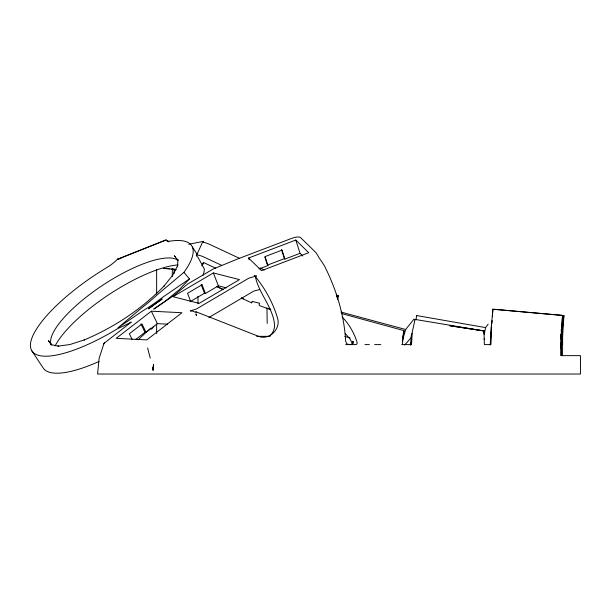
<?xml version="1.0" encoding="UTF-8"?>
<svg xmlns="http://www.w3.org/2000/svg" width="611" height="611" viewBox="0 0 611 611"><rect width="100%" height="100%" fill="white"/><g stroke="black" fill="none" stroke-linecap="round" stroke-linejoin="round"><path stroke-width="0.92" d="M174.089 273.445L174.089 268.672M402.328 344.604L403.978 330.627L341.35 313.489M410.882 344.604L411.142 336.401L411.906 333.415M561.127 334.53L561.097 355.64M490.686 344.604L491.236 327.702L492.901 309.174L562.517 315.375L561.463 337.104L563.907 315.551L494.291 309.349M562.548 355.64L562.632 336.004L563.907 315.551M490.984 332.774L490.77 344.604L484.378 344.604L483.965 330.895L415.037 319.423L412.257 332.109L411.524 344.604L401.786 344.604M352.753 343.878L352.845 341.32L352.761 343.787M561.196 331.009L561.234 329.535M403.978 330.627L402.443 337.83M352.746 343.581L352.845 341.32M490.198 344.994L491.557 324.281M491.504 330.337L491.565 329.054M491.947 323.372L492.138 320.531M492.39 316.75L492.901 309.174M560.592 338.998L560.913 334.263M153.078 370.159L153.514 364.278L153.078 370.258L152.842 367.18M177.427 266.877L177.977 259.476M562.517 315.375L561.219 333.69L561.005 355.64L580.45 355.64L580.45 374.031L97.577 374.031L99.142 358.26L104 343.351L131.304 322.058A97.103 32.895 -25.8 0 1 117.755 328.596A95.637 28.725 -33.4 0 1 30.619 347.544A95.637 28.725 -33.4 0 1 106.803 267.565A18.391 5.522 -33.4 0 0 117.419 259.316L166.077 240.001A18.391 5.522 -33.4 0 0 170.301 241.108A95.637 28.725 -33.4 0 1 183.926 272.346L189.441 278.921L179.168 289.759L165.627 300.902L153.72 309.128L174.097 295.365L187.776 283.962L213.071 269.069L237.572 258.995L291.89 238.298A7.355 2.337 -17.8 0 1 300.536 237.534L315.238 251.908A18.429 2.887 69.1 0 1 318.736 257.262L324.174 265.311C336.081 288.881 344.237 314.558 345.62 341.037L346.658 343.619L348.805 344.604M560.585 348.323L562.349 332.46L562.464 344.604M196.024 312.786L196.162 311.831L258.484 336.317C269.123 340.701 280.892 329.092 277.608 318.377C273.125 303.025 265.296 288.881 255.337 276.546L256.513 275.928L248.761 278.196L196.536 308.945L190.235 310.968L192.091 311.06A7.355 3.635 52.3 0 1 194.756 312.038L196.162 311.831M414.961 319.927L415.037 319.423M483.965 330.895L483.591 333.247M352.814 341.702L352.096 343.772L350.714 344.604M410.623 345.291L411.508 339.777M415.931 319.675L416.725 315.597M484.233 334.5L485.562 327.664L488.136 324.181M337.616 299.344L338.379 295.671L336.753 295.082M402.389 340.953L405.666 329.512L413.96 319.125M203.043 275.24A95.637 28.725 -33.4 0 0 204.38 269.031L198.033 257.43L196.291 255.589L197.002 254.107L192.35 247.012M337.325 298.275L338.379 295.671M241.261 298.031L251.518 302.835L252.152 301.406L259.583 303.247L259.079 304.95L259.476 305.63L270.788 309.693M203.364 241.864L203.608 241.292L188.753 244.285M202.058 265.395L203.112 263.112L203.44 263.738L202.814 263.738M203.44 263.738L203.402 262.447L215.706 268.206M196.872 254.581L202.325 242.735A7.355 1.65 25.1 0 1 209.657 244.377L239.565 258.377M201.928 265.93L203.547 262.478M177.854 265.235L172.814 275.049L163.641 286.49L164.031 286.055C141.454 309.258 113.936 327.504 84.104 339.991L84.608 339.815L69.822 344.558L57.915 346.17L58.748 346.177L50.606 344.573M196.291 255.589L196.314 255.543A7.355 1.902 25.1 0 1 203.753 256.964L221.694 265.365M151.604 329.23L153.88 326.205M103.649 344.054L104.496 342.985L104 343.351M243.407 298.42L243.086 298.787L241.429 298.015M251.518 302.835L251.961 302.33M270.36 335.515C272.964 332.896 274.454 329.291 274.645 325.61C273.323 307.356 258.965 294.067 255.337 276.546M404.627 345.047L411.516 337.364M138.155 339.769L150.696 328.122M183.926 272.346L157.096 294.914A83.501 25.074 -33.4 0 1 142.111 307.516L117.976 327.817L142.241 311.213A84.028 28.465 -25.8 0 0 162.343 297.465L189.441 278.921M151.352 311.19L116.182 338.349L146.793 339.892L181.963 312.733L151.352 311.19L157.386 323.654L167.59 324.166M136.054 339.22L144.983 332.323L146.082 332.384L157.386 323.654M213.361 272.941L173.035 296.686L199.148 303.362L239.474 279.617L213.361 272.941L218.394 285.826L226.498 287.896M218.394 285.826L205.433 293.456L202.035 284.757L187.531 293.303L190.586 301.131M189.99 301.758L204.494 293.219L205.433 293.456M208.916 317.506L253.794 291.08L259.522 289.576M117.419 259.316L166.016 239.909L168.865 241.895M248.601 258.018L295.785 240.039L308.731 252.694L261.539 270.673L248.601 258.018L249.173 259.79M302.781 255.986L300.054 253.321L284.894 259.102L282.007 250.136L265.037 256.605L267.916 265.571L259.064 268.939M284.894 259.102L284.428 258.644L267.45 265.113L267.916 265.571M117.358 259.224L120.925 258.545M256.727 336.333L270.085 336.333M345.681 344.604L355.686 344.604C356.732 344.604 357.221 343.489 357.152 342.572C354.25 333.056 349.049 324.036 342.099 316.888M364.95 344.604L369.342 344.604M374.627 344.604L380.783 344.604M163.442 268.405L166.2 268.489M168.033 268.55L169.866 268.603L164.749 268.443L175.991 269.772M176.006 269.688L171.653 268.955L175.242 269.695M416.809 315.582L485.386 327.565M201.095 284.52L202.035 284.757M340.923 312.053L405.666 329.512M344.818 336.44L350.065 337.852M254.443 275.5L255.253 276.294L254.573 275.592M270.497 309.197L267.939 308.265L268.237 308.761M260.072 267.985L264.342 269.986M222.358 289.102L216.531 286.368L223.313 289.622M282.007 250.136L281.541 249.678L284.428 258.644M175.571 257.124L174.25 255.742L178.129 260.37M345.238 333.514L350.034 338.998L352.654 344.008M51.683 344.673L48.353 340.701L51.408 344.787M31.879 350.874L43.037 367.776A95.637 28.725 -33.4 0 0 98.974 361.491M146.082 332.384L142.012 323.975L129.356 333.743L132.213 339.624M140.912 323.914L144.983 332.323M201.439 285.39L204.494 293.219M295.785 240.039L300.054 253.321M264.861 257.048L267.16 264.219M147.641 348.026L150.222 358.122M484.202 338.57L484.279 339.701M336.401 294.219L336.516 297.03M266.969 307.982L267.183 323.402M197.949 296.236L198.025 303.728M172.317 268.84L172.317 276.455M156.637 269.504L156.637 293.998M156.637 324.151L156.637 333.568M55.112 345.91A83.501 25.074 -33.4 0 1 109.415 294.281A83.501 25.074 -33.4 0 1 178.091 264.914M51.133 345.039A76.512 22.974 -33.4 0 1 101.159 286.284A76.512 22.974 -33.4 0 1 177.503 260.049M160.846 299.818L148.397 308.861L162.236 299L160.846 299.818M484.034 330.971L449.826 325.739L484.034 330.971M196.368 315.307L196.047 314.069L196.368 315.307"/></g></svg>
